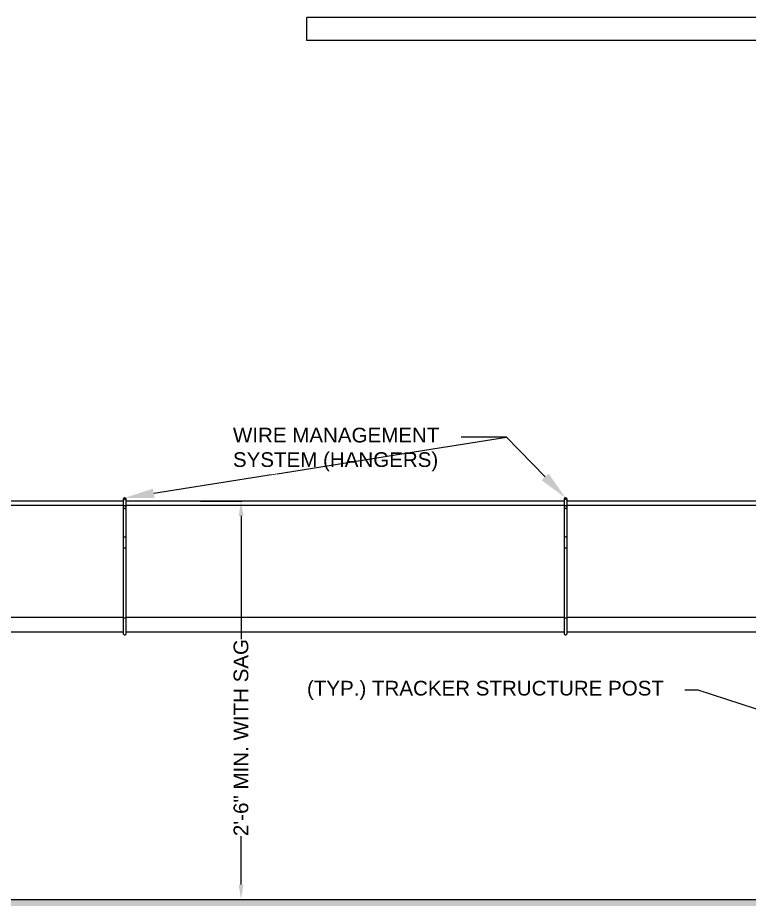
# Model space of a CAD drawing. Header units: feet. Extents: x -17 to 1389, y -162 to 787.
# Drawn here: x 529.7 to 579.5, y 446.2 to 506.2 of the extents above; entities that cross this region are included whole.
import ezdxf
from ezdxf import colors
from ezdxf.entities.mleader import LeaderData, LeaderLine
from ezdxf.math import Vec2, Vec3

# ---------------------------------------------------------------- set-up
doc = ezdxf.new("R2010")
doc.units = ezdxf.units.FT
doc.header["$MEASUREMENT"] = 0
for name, color, linetype in [('ATI CENTER SUPPORT', 7, 'Continuous'), ('ATI_EARTH', 34, 'Continuous'), ('E-CABL-DC FEEDER', 20, 'AC_CABLE'), ('E-FIN-GR', 4, 'Continuous'), ('G-ANNO-TEXT', 1, 'Continuous'), ('WIRE MANAGEMENT', 4, 'Continuous')]:
    doc.layers.add(name, color=color, linetype=linetype)
doc.styles.add('NEI-A', font='arial.ttf')
doc.styles.get("Standard").update_dxf_attribs({"font": 'arial.ttf'})
doc.linetypes.add('AC_CABLE', pattern='A,1,-0.2,["AC",Standard,S=0.1,R=0,X=-0.1,Y=-0.05],-0.2', length=1.4)
doc.dimstyles.new('NEI-A', dxfattribs={"dimtxt": 0.1, "dimasz": 0.125, "dimexe": 0.0625, "dimexo": 0.0625, "dimgap": 0.0625, "dimtad": 0, "dimtih": 1, "dimtoh": 1, "dimdec": 4, "dimzin": 3, "dimdsep": 46, "dimlunit": 4, "dimtxsty": 'NEI-A', "dimcen": 0, "dimadec": 0, "dimazin": 0, "dimtfac": 0.75, "dimtdec": 4, "dimtofl": 0, "dimtmove": 0, "dimatfit": 3, "dimfxl": 1, "dimfrac": 1, "dimtolj": 1, "dimtzin": 0, "dimarcsym": 0})

# ---------------------------------------------------------------- blocks, each defined once
blk = doc.blocks.new('*D14')
at = {"layer": 'Defpoints', "color": 0, "transparency": 16777216}
for p in [(542.108, 473.301), (542.087, 446.206), (544.941, 446.206)]:
    blk.add_point(p, dxfattribs=at)
at = {"layer": 'G-ANNO-TEXT', "color": 0, "lineweight": -2, "transparency": 16777216}
for p, q in [((542.171, 473.301), (545.004, 473.301)), ((544.941, 472.301), (544.941, 463.923)), ((544.941, 447.206), (544.941, 450.512)), ((542.15, 446.206), (545.004, 446.206))]:
    blk.add_line(p, q, dxfattribs=at)
at = {"layer": 'G-ANNO-TEXT', "color": 0, "transparency": 16777216}
for points in [[(544.775, 472.301), (545.108, 472.301), (544.941, 473.301)], [(544.775, 447.206), (545.108, 447.206), (544.941, 446.206)]]:
    blk.add_solid(points, dxfattribs=at)
at = {"layer": 'G-ANNO-TEXT', "color": 0, "transparency": 16777216, "insert": (544.941, 457.217), "char_height": 1, "attachment_point": 5, "rotation": 90, "style": 'NEI-A'}
blk.add_mtext('\\A1;2\'-6" MIN. WITH SAG', dxfattribs=at)

msp = doc.modelspace()

# ---------------------------------------------------------------- hatches: boundary and pattern name
at = {"layer": 'ATI_EARTH'}
h = msp.add_hatch(dxfattribs=at)
h.set_pattern_fill('EARTH', color=256, scale=1.139728, angle=45)
h.set_pattern_definition([(45, (-15599793.698, -7767914.92), (0, 10.2350524967), [7.237275026, -7.237275026]), (45, (-15599795.617, -7767913.001), (0, 10.2350524967), [7.237275026, -7.237275026]), (45, (-15599797.5364, -7767911.082), (0, 10.2350524967), [7.237275026, -7.237275026]), (135, (-15599797.5364, -7767909.8024), (-10.2350524967, 0), [7.237275026, -7.237275026]), (135, (-15599795.617, -7767907.883), (-10.2350524967, 0), [7.237275026, -7.237275026]), (135, (-15599793.698, -7767905.964), (-10.2350524967, 0), [7.237275026, -7.237275026])])
edge = h.paths.add_edge_path()
edge.add_line((455.52826, 446.20575), (455.52826, 428.20575))
edge.add_line((455.52826, 428.20575), (456.77826, 428.20575))
edge.add_line((456.77826, 428.20575), (456.77826, 446.20575))
edge.add_line((456.77826, 446.20575), (461.08817, 446.20575))
edge.add_line((461.08817, 446.20575), (461.08817, 416.20575))
edge.add_arc((462.81312, 415.0793), 2.06018, 146.8538864, 393.1461136)
edge.add_line((464.53807, 416.20575), (464.53807, 446.20575))
edge.add_line((464.53807, 446.20575), (470.03225, 446.20575))
edge.add_line((470.03225, 446.20575), (470.03225, 416.20575))
edge.add_arc((471.76533, 415.086), 2.06335, 147.1332237, 392.8667763)
edge.add_line((473.49841, 416.20575), (473.49841, 446.20575))
edge.add_line((473.49841, 446.20575), (479.02479, 446.20575))
edge.add_line((479.02479, 446.20575), (479.02479, 416.20575))
edge.add_arc((480.71975, 415.05704), 2.04754, 145.8736987, 394.1263013)
edge.add_line((482.41472, 416.20575), (482.41472, 446.20575))
edge.add_line((482.41472, 446.20575), (487.93074, 446.20575))
edge.add_line((487.93074, 446.20575), (487.93074, 416.20575))
edge.add_arc((489.64817, 415.07274), 2.05749, 146.5865536, 393.4134464)
edge.add_line((491.36559, 416.20575), (491.36559, 446.20575))
edge.add_line((491.36559, 446.20575), (677.67082, 446.20575))
edge.add_line((677.67082, 446.20575), (652.37961, 434.7891))
edge.add_line((652.37961, 434.7891), (608.6855, 425.9639))
edge.add_line((608.6855, 425.9639), (579.08646, 423.62712))
edge.add_line((579.08646, 423.62712), (526.17423, 418.3396))
edge.add_line((526.17423, 418.3396), (499.47667, 409.17758))
edge.add_line((499.47667, 409.17758), (452.44545, 409.17758))
edge.add_line((452.44545, 409.17758), (410.79481, 416.61544))
edge.add_line((410.79481, 416.61544), (353.05855, 423.36602))
edge.add_line((353.05855, 423.36602), (306.39394, 428.34891))
edge.add_line((306.39394, 428.34891), (251.91841, 446.20575))
edge.add_line((251.91841, 446.20575), (455.52826, 446.20575))

# ---------------------------------------------------------------- linework, layer by layer
at = {"layer": 'ATI CENTER SUPPORT', "color": 8, "linetype": 'Continuous', "lineweight": 15}
for p, q in [((549.42833, 504.65079), (549.42833, 506.20575)), ((581.86651, 506.20575), (549.42833, 506.20575)), ((581.06017, 504.65079), (549.42833, 504.65079))]:
    msp.add_line(p, q, dxfattribs=at)
at = {"layer": 'E-CABL-DC FEEDER', "linetype": 'Continuous'}
for points in [[(501.13007, 465.39755), (536.92151, 465.39755)], [(537.13007, 465.39755), (566.92151, 465.39755)], [(567.13007, 465.39755), (614.92151, 465.39755)], [(501.13007, 464.41255), (536.92151, 464.41255)], [(537.13007, 464.41255), (566.92151, 464.41255)], [(567.13007, 464.41255), (614.92151, 464.41255)]]:
    msp.add_lwpolyline(points, dxfattribs=at)
at = {"layer": 'E-FIN-GR'}
msp.add_lwpolyline([(491.20745, 446.20575), (677.67082, 446.20575)], dxfattribs=at)
at = {"layer": 'WIRE MANAGEMENT', "color": 4, "linetype": 'Continuous', "lineweight": 18}
for p, q in [((536.92151, 473.3011), (501.13007, 473.3011)), ((501.13007, 473.02302), (536.92151, 473.02302)), ((536.92151, 472.8965), (536.92151, 464.30827)), ((566.92151, 473.3011), (537.13007, 473.3011)), ((537.13007, 473.02302), (566.92151, 473.02302)), ((537.13007, 464.30827), (537.13007, 472.8965)), ((566.92151, 472.8965), (566.92151, 464.30827)), ((586.63328, 473.3011), (567.13007, 473.3011)), ((567.13007, 473.02302), (586.63328, 473.02302)), ((567.13007, 464.30827), (567.13007, 472.8965))]:
    msp.add_line(p, q, dxfattribs=at)
for centre, radius, start, end in [((537.02561, 470.76667), 0.10422, 89.9016305, 177.2580812), ((537.02597, 470.76667), 0.10422, 2.7419188, 90.0983695), ((567.02561, 470.76667), 0.10422, 89.9016305, 177.2580812), ((567.02597, 470.76667), 0.10422, 2.7419188, 90.0983695), ((537.00211, 469.95384), 0.14854, 80.8280105, 122.8642953), ((537.04947, 469.95384), 0.14854, 57.1357047, 99.1719895), ((567.00211, 469.95384), 0.14854, 80.8280105, 122.8642953), ((567.04947, 469.95384), 0.14854, 57.1357047, 99.1719895), ((537.00212, 465.1963), 0.14858, 80.8345062, 122.8577996), ((537.04946, 465.1963), 0.14858, 57.1422004, 99.1654938), ((567.00212, 465.1963), 0.14858, 80.8345062, 122.8577996), ((567.04946, 465.1963), 0.14858, 57.1422004, 99.1654938)]:
    msp.add_arc(centre, radius, start, end, dxfattribs=at)
for points, knots in [([(537.05039, 472.81379), (537.04221, 472.8125), (537.0228, 472.80943), (536.99203, 472.81465), (536.96115, 472.82904), (536.93591, 472.85171), (536.92098, 472.88077), (536.92116, 472.91025), (536.9325, 472.93539), (536.95244, 472.95744), (536.9816, 472.97496), (537.01667, 472.98355), (537.05169, 472.98056), (537.0832, 472.96825), (537.10995, 472.94787), (537.12726, 472.92135), (537.13172, 472.89329), (537.12513, 472.86822), (537.10918, 472.84516), (537.08416, 472.82459), (537.06216, 472.81756), (537.05039, 472.81379)], [0, 0, 0, 0, 0.04193154, 0.099477, 0.15531906, 0.21333136, 0.26895792, 0.3159218, 0.35787466, 0.40647399, 0.46486042, 0.52824587, 0.58674798, 0.64065834, 0.6982008, 0.75522703, 0.79695093, 0.83888666, 0.88358568, 0.93767617, 1, 1, 1, 1]), ([(567.05039, 472.81379), (567.04221, 472.8125), (567.0228, 472.80943), (566.99203, 472.81465), (566.96115, 472.82904), (566.93591, 472.85171), (566.92098, 472.88077), (566.92116, 472.91025), (566.9325, 472.93539), (566.95244, 472.95744), (566.9816, 472.97496), (567.01667, 472.98355), (567.05169, 472.98056), (567.0832, 472.96825), (567.10995, 472.94787), (567.12726, 472.92135), (567.13172, 472.89329), (567.12513, 472.86822), (567.10918, 472.84516), (567.08416, 472.82459), (567.06216, 472.81756), (567.05039, 472.81379)], [0, 0, 0, 0, 0.04193154, 0.099477, 0.15531906, 0.21333136, 0.26895792, 0.3159218, 0.35787466, 0.40647399, 0.46486042, 0.52824587, 0.58674798, 0.64065834, 0.6982008, 0.75522703, 0.79695093, 0.83888666, 0.88358568, 0.93767617, 1, 1, 1, 1]), ([(537.12986, 471.48899), (537.12994, 471.49525), (537.13019, 471.51463), (537.13012, 471.534), (537.13007, 471.54713)], [0, 0, 0, 0, 0.3227955, 1, 1, 1, 1]), ([(567.12986, 471.48899), (567.12994, 471.49525), (567.13019, 471.51463), (567.13012, 471.534), (567.13007, 471.54713)], [0, 0, 0, 0, 0.3227955, 1, 1, 1, 1]), ([(536.92151, 464.30683), (536.92227, 464.29816), (536.92372, 464.28162), (536.93641, 464.25404), (536.95758, 464.22966), (536.98494, 464.21345), (537.01166, 464.20561), (537.04242, 464.20509), (537.07191, 464.21555), (537.09595, 464.23277), (537.11317, 464.25205), (537.12697, 464.27715), (537.12901, 464.29667), (537.13007, 464.30683)], [0, 0, 0, 0, 0.08122491, 0.15499666, 0.28126271, 0.37854637, 0.44992378, 0.54101723, 0.66320251, 0.73640926, 0.81717991, 0.90487523, 1, 1, 1, 1]), ([(566.92151, 464.30683), (566.92227, 464.29816), (566.92372, 464.28162), (566.93641, 464.25404), (566.95758, 464.22966), (566.98494, 464.21345), (567.01166, 464.20561), (567.04242, 464.20509), (567.07191, 464.21555), (567.09595, 464.23277), (567.11317, 464.25205), (567.12697, 464.27715), (567.12901, 464.29667), (567.13007, 464.30683)], [0, 0, 0, 0, 0.08122491, 0.15499666, 0.28126271, 0.37854637, 0.44992378, 0.54101723, 0.66320251, 0.73640926, 0.81717991, 0.90487523, 1, 1, 1, 1])]:
    msp.add_open_spline(points, degree=3, knots=knots, dxfattribs=at)

# ---------------------------------------------------------------- leaders
at = {"layer": 'G-ANNO-TEXT'}
ml = msp.add_multileader_mtext('Standard', dxfattribs=at)
ml.set_content('(TYP.) TRACKER STRUCTURE POST', color=256, style='NEI-A')
ml.set_leader_properties()
ml.build(insert=Vec2(0, 0))
ml.multileader.update_dxf_attribs({"dogleg_length": 0.89968, "arrow_head_size": 2})
ctx = ml.context
ctx.base_point, ctx.char_height, ctx.arrow_head_size, ctx.landing_gap_size, ctx.plane_origin = Vec3(547.8926, 460.4313), 1, 2, 1.53573, Vec3(499.80886, 395.18104)
notes = []
notes.append((ctx, [(1, (1, 1, 0), (576.0445, 460.4313), (-1, 0), 0.89968, [(0, [(584.76148, 457.59551)], 0, [])])]))
ctx.mtext.insert, ctx.mtext.width, ctx.mtext.flow_direction = Vec3(549.42833, 461.0783), 26.4816755, 5
ctx.mtext.has_bg_fill, ctx.mtext.bg_color, ctx.mtext.bg_scale_factor, ctx.mtext.bg_transparency, ctx.mtext.use_window_bg_color = 1, -1073741824, 1.5, 0, 1
for ctx, leaders in notes:
    for number, flags, end, landing, length, lines in leaders:
        leader = LeaderData()
        leader.index, (leader.has_last_leader_line, leader.has_dogleg_vector, leader.attachment_direction) = number, flags
        leader.last_leader_point, leader.dogleg_vector, leader.dogleg_length = Vec3(end), Vec3(landing), length
        for number, points, colour, breaks in lines:
            line = LeaderLine()
            line.index, line.vertices, line.color, line.breaks = number, Vec3.list(points), colors.encode_raw_color(colour), breaks
            leader.lines.append(line)
        ctx.leaders.append(leader)

# ---------------------------------------------------------------- next in the draw order: leaders
ml = msp.add_multileader_mtext('Standard', dxfattribs=at)
ml.set_content('WIRE MANAGEMENT SYSTEM (HANGERS)', color=256, style='NEI-A')
ml.set_leader_properties()
ml.build(insert=Vec2(0, 0))
ml.multileader.update_dxf_attribs({"dogleg_length": 3.07146, "arrow_head_size": 2})
ctx = ml.context
ctx.base_point, ctx.char_height, ctx.arrow_head_size, ctx.landing_gap_size, ctx.plane_origin = Vec3(542.85401, 477.65165), 1, 2, 1.53573, Vec3(1284.73101, -62.7443)
notes = []
notes.append((ctx, [(1, (1, 1, 0), (562.99966, 477.65165), (-1, 0), 3.07146, [(0, [(537.02759, 473.5216)], 0, []), (1, [(567.02759, 473.5216)], 0, [])])]))
ctx.mtext.insert, ctx.mtext.width, ctx.mtext.flow_direction = Vec3(544.38974, 478.29865), 14.0297817, 5
ctx.mtext.has_bg_fill, ctx.mtext.bg_color, ctx.mtext.bg_scale_factor, ctx.mtext.bg_transparency, ctx.mtext.use_window_bg_color = 1, -1073741824, 1.5, 0, 1
for ctx, leaders in notes:
    for number, flags, end, landing, length, lines in leaders:
        leader = LeaderData()
        leader.index, (leader.has_last_leader_line, leader.has_dogleg_vector, leader.attachment_direction) = number, flags
        leader.last_leader_point, leader.dogleg_vector, leader.dogleg_length = Vec3(end), Vec3(landing), length
        for number, points, colour, breaks in lines:
            line = LeaderLine()
            line.index, line.vertices, line.color, line.breaks = number, Vec3.list(points), colors.encode_raw_color(colour), breaks
            leader.lines.append(line)
        ctx.leaders.append(leader)

# ---------------------------------------------------------------- next in the draw order: linework, layer by layer
at = {"layer": 'WIRE MANAGEMENT', "color": 4, "linetype": 'Continuous', "lineweight": 18}
for p, q in [((536.92151, 473.37997), (536.92151, 473.34563)), ((536.92151, 473.34229), (536.92151, 472.8965)), ((537.13007, 472.8965), (537.13007, 473.37997)), ((566.92151, 473.37997), (566.92151, 473.34563)), ((566.92151, 473.34229), (566.92151, 472.8965)), ((567.13007, 472.8965), (567.13007, 473.37997))]:
    msp.add_line(p, q, dxfattribs=at)
for centre in [(537.02579, 473.33651), (567.02579, 473.33651)]:
    msp.add_arc(centre, 0.10444, 3.1318747, 176.8681253, dxfattribs=at)
for points, knots in [([(537.13003, 473.3424), (537.13003, 473.34571), (537.13004, 473.36126), (537.1299, 473.38681), (537.12963, 473.41675), (537.12816, 473.44092), (537.1223, 473.45802), (537.11536, 473.47079), (537.10473, 473.48561), (537.08597, 473.50327), (537.05634, 473.51869), (537.02132, 473.5238), (536.98686, 473.51548), (536.96282, 473.50056), (536.94795, 473.48611), (536.93715, 473.47246), (536.92215, 473.44223), (536.92142, 473.39692), (536.92148, 473.36089), (536.92151, 473.34563)], [0, 0, 0, 0, 0.02105151, 0.09895176, 0.16253199, 0.21185965, 0.25210869, 0.27631863, 0.30421928, 0.36790042, 0.43829013, 0.51369457, 0.58781377, 0.65922098, 0.69086285, 0.71944439, 0.76969645, 0.90242217, 1, 1, 1, 1]), ([(537.13007, 473.34222), (537.12932, 473.36691), (537.12813, 473.4065), (537.10782, 473.44548), (537.09291, 473.45992), (537.08603, 473.46547), (537.07893, 473.47025), (537.06461, 473.47832), (537.04136, 473.48632), (537.01662, 473.48612), (537.00057, 473.48243), (536.98843, 473.47833), (536.9632, 473.46493), (536.93908, 473.43292), (536.92403, 473.38762), (536.92241, 473.35844), (536.92151, 473.34222)], [0, 0, 0, 0, 0.18466402, 0.29600473, 0.31907598, 0.34123923, 0.36268421, 0.38369812, 0.46540883, 0.5451378, 0.56661738, 0.58970448, 0.6418362, 0.78024257, 0.87785996, 1, 1, 1, 1]), ([(567.13003, 473.3424), (567.13003, 473.34571), (567.13004, 473.36126), (567.1299, 473.38681), (567.12963, 473.41675), (567.12816, 473.44092), (567.1223, 473.45802), (567.11536, 473.47079), (567.10473, 473.48561), (567.08597, 473.50327), (567.05634, 473.51869), (567.02132, 473.5238), (566.98686, 473.51548), (566.96282, 473.50056), (566.94795, 473.48611), (566.93715, 473.47246), (566.92215, 473.44223), (566.92142, 473.39692), (566.92148, 473.36089), (566.92151, 473.34563)], [0, 0, 0, 0, 0.02105151, 0.09895176, 0.16253199, 0.21185965, 0.25210869, 0.27631863, 0.30421928, 0.36790042, 0.43829013, 0.51369457, 0.58781377, 0.65922098, 0.69086285, 0.71944439, 0.76969645, 0.90242217, 1, 1, 1, 1]), ([(567.13007, 473.34222), (567.12932, 473.36691), (567.12813, 473.4065), (567.10782, 473.44548), (567.09291, 473.45992), (567.08603, 473.46547), (567.07893, 473.47025), (567.06461, 473.47832), (567.04136, 473.48632), (567.01662, 473.48612), (567.00057, 473.48243), (566.98843, 473.47833), (566.9632, 473.46493), (566.93908, 473.43292), (566.92403, 473.38762), (566.92241, 473.35844), (566.92151, 473.34222)], [0, 0, 0, 0, 0.18466402, 0.29600473, 0.31907598, 0.34123923, 0.36268421, 0.38369812, 0.46540883, 0.5451378, 0.56661738, 0.58970448, 0.6418362, 0.78024257, 0.87785996, 1, 1, 1, 1]), ([(537.12973, 473.34487), (537.12956, 473.34705), (537.12912, 473.35277), (537.13198, 473.36068), (537.12881, 473.36297), (537.12865, 473.36308)], [0, 0, 0, 0, 0.37124697, 0.96881337, 1, 1, 1, 1]), ([(567.12973, 473.34487), (567.12956, 473.34705), (567.12912, 473.35277), (567.13198, 473.36068), (567.12881, 473.36297), (567.12865, 473.36308)], [0, 0, 0, 0, 0.37124697, 0.96881337, 1, 1, 1, 1])]:
    msp.add_open_spline(points, degree=3, knots=knots, dxfattribs=at)

# ---------------------------------------------------------------- next in the draw order: dimensions: what is measured, and where the dimension line sits
at = {"layer": 'G-ANNO-TEXT'}
dim = msp.add_linear_dim(base=(544.94124, 446.20575), p1=(542.10827, 473.3011), p2=(542.08719, 446.20575), angle=90, text='2\'-6" MIN. WITH SAG', dimstyle='NEI-A', override={"dimtxt": 1, "dimasz": 1}, dxfattribs=at)
dim.commit()
dim.dimension.update_dxf_attribs({"geometry": '*D14', "text_midpoint": (544.94124, 457.21744), "dimtype": 160, "text_rotation": 90})

doc.saveas('drawing.dxf')
